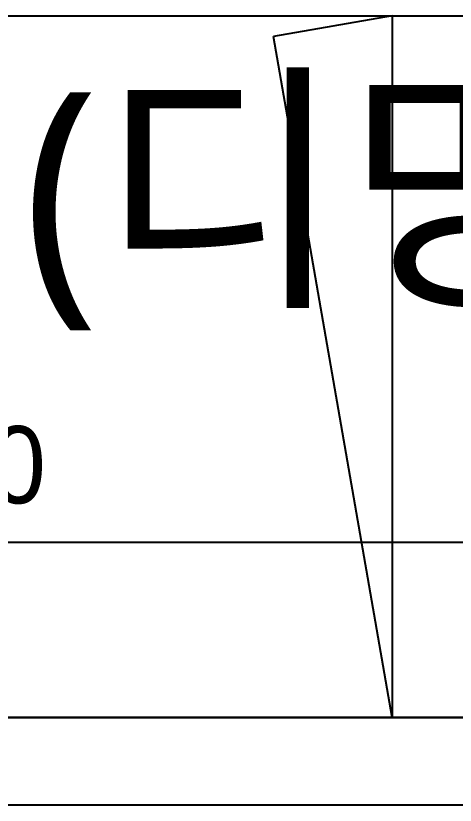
# Model space of a CAD drawing. Extents: x 11477420 to 23072185, y -28506554 to -14238804.
# Drawn here: x 11518707 to 11519208, y -14251339 to -14250439 of the extents above; entities that cross this region are included whole.
import ezdxf
from ezdxf.enums import TextEntityAlignment as Align

# ---------------------------------------------------------------- set-up
doc = ezdxf.new("R2010")
doc.units = 0
doc.header["$LTSCALE"] = 50
doc.header["$MEASUREMENT"] = 0
doc.layers.get('0').update_dxf_attribs({"linetype": 'CONTINUOUS'})
doc.layers.get('DEFPOINTS').update_dxf_attribs({"linetype": 'CONTINUOUS'})
for name, color, linetype in [('03-TEXT', 3, 'CONTINUOUS'), ('04_FUR', 6, 'CONTINUOUS'), ('07-DIM WAL', 5, 'CONTINUOUS'), ('1.천장.벽체선(내벽)', 3, 'CONTINUOUS'), ('가구', 6, 'CONTINUOUS')]:
    doc.layers.add(name, color=color, linetype=linetype)
doc.styles.add('DAWIN', font='NanumSquareR.ttf')
doc.styles.add('맑은 고딕', font='malgun.ttf')
doc.dimstyles.new('40', dxfattribs={"dimscale": 40, "dimtxt": 2.2, "dimasz": 3, "dimexe": 1.25, "dimexo": 0.625, "dimtad": 1, "dimdec": 0, "dimzin": 0, "dimdsep": 46, "dimlunit": 6, "dimtxsty": 'DAWIN', "dimblk1": 'DOTSMALL', "dimblk2": 'DOTSMALL', "dimsah": 1, "dimcen": 0.001, "dimclrd": 1, "dimclre": 1, "dimclrt": 3, "dimadec": 0, "dimazin": 0, "dimtfac": 1, "dimtdec": 0, "dimtix": 1, "dimtmove": 2, "dimatfit": 3, "dimldrblk": 'DOTSMALL', "dimfxl": 0, "dimtolj": 1, "dimtzin": 0, "dimarcsym": 0})

# ---------------------------------------------------------------- blocks, each defined once
blk = doc.blocks.new('BEDD')
at = {"layer": '가구'}
for p, q in [((190657.67, 168272.66), (190657.67, 166632.66)), ((189857.67, 166652.66), (189857.67, 168252.66)), ((189857.67, 166962.34), (190633.99, 167097.91)), ((190657.67, 167102.04), (190657.67, 166962.34)), ((190657.67, 166962.34), (189857.67, 166962.34))]:
    blk.add_line(p, q, dxfattribs=at)
blk.add_lwpolyline([(190657.67, 166962.34), (190633.99, 167097.91)], dxfattribs=at)
blk = doc.blocks.new('_DOTSMALL')
at = {"color": 0, "linetype": 'ByBlock', "const_width": 0.5}
blk.add_lwpolyline([(-0.0625, 0, 1), (0.0625, 0, 1)], format="xyb", close=True, dxfattribs=at)
blk = doc.blocks.new('*D80')
at = {"layer": '07-DIM WAL', "color": 1, "lineweight": -2, "ltscale": 30}
for p, q in [((11517596.07, -14251214.45), (11517596.07, -14250990)), ((11519596.07, -14251214.45), (11519596.07, -14250990)), ((11519596.07, -14251040), (11517596.07, -14251040))]:
    blk.add_line(p, q, dxfattribs=at)
at = {"layer": 'DEFPOINTS', "color": 0, "ltscale": 30}
for p in [(11517596.07, -14251040), (11517596.07, -14251239.45), (11519596.07, -14251239.45)]:
    blk.add_point(p, dxfattribs=at)
at = {"layer": '07-DIM WAL', "color": 1, "lineweight": -2, "ltscale": 30, "xscale": 120, "yscale": 120, "zscale": 120, "rotation": 180}
blk.add_blockref('_DOTSMALL', (11517596.07, -14251040), dxfattribs=at)
at = {"layer": '07-DIM WAL', "color": 1, "lineweight": -2, "ltscale": 30, "xscale": 120, "yscale": 120, "zscale": 120}
blk.add_blockref('_DOTSMALL', (11519596.07, -14251040), dxfattribs=at)
at = {"layer": '07-DIM WAL', "color": 3, "ltscale": 30, "insert": (11518596.07, -14250959.22), "char_height": 88, "attachment_point": 5, "style": 'DAWIN'}
blk.add_mtext('\\A1;2,000', dxfattribs=at)

msp = doc.modelspace()

# ---------------------------------------------------------------- linework, layer by layer
at = {"layer": '1.천장.벽체선(내벽)', "ltscale": 30}
msp.add_lwpolyline([(11517596.07, -14251239.45), (11519596.07, -14251239.45), (11519596.07, -14251339.45), (11517596.07, -14251339.45), (11517596.07, -14251239.45)], dxfattribs=at)

# ---------------------------------------------------------------- block references
at = {"layer": '04_FUR', "rotation": 90.00000000000001}
msp.add_blockref('BEDD', (11686098.72, -14441097.11), dxfattribs=at)

# ---------------------------------------------------------------- texts
at = {"layer": '03-TEXT', "style": '맑은 고딕'}
msp.add_text('(디밍)', height=222.222, dxfattribs=at).set_placement((11518715.07, -14250526.56), align=Align.TOP_LEFT)

# ---------------------------------------------------------------- dimensions: what is measured, and where the dimension line sits
at = {"layer": '07-DIM WAL', "ltscale": 30}
dim = msp.add_linear_dim(base=(11517596.07, -14251040), p1=(11519596.07, -14251239.45), p2=(11517596.07, -14251239.45), dimstyle='40', dxfattribs=at)
dim.commit()
dim.dimension.update_dxf_attribs({"geometry": '*D80', "text_midpoint": (11518596.07, -14250959.22)})

doc.saveas('drawing.dxf')
